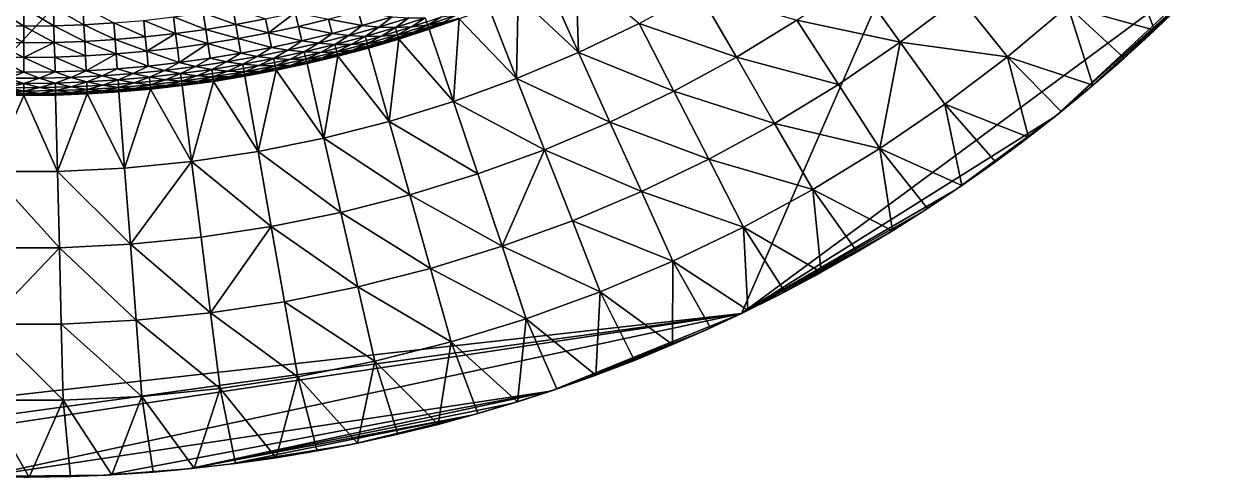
# Model space of a CAD drawing. Header units: millimetres. Extents: x -3250 to 5350, y -3250 to 3250.
# Drawn here: x 0 to 2349, y -3250 to -2359 of the extents above; entities that cross this region are included whole.
import ezdxf

# ---------------------------------------------------------------- set-up
doc = ezdxf.new("R2010")
doc.units = ezdxf.units.MM
doc.header["$MEASUREMENT"] = 0
doc.layers.add('MESH_3D', color=2, linetype='CONTINUOUS')

msp = doc.modelspace()

# ---------------------------------------------------------------- linework, layer by layer
at = {"layer": 'MESH_3D'}
for points in [[(3105.6, 958, 32500), (-2326.6, -2269.3, 32500), (-1962.4, -2590.7, 32500)], [(3105.6, 958, 32500), (-1962.4, -2590.7, 32500), (-1625, -2814.6, 32500)], [(3105.6, 958, 32500), (-1625, -2814.6, 32500), (-723.2, -3168.5, 32500)], [(3105.6, 958, 32500), (-723.2, -3168.5, 32500), (1410.1, -2928.1, 32500)], [(3105.6, 958, 32500), (1410.1, -2928.1, 32500), (2382.4, -2210.6, 32500)], [(2382.4, -2210.6, 32500), (1410.1, -2928.1, 32500), (2026.3, -2541, 32500)], [(2382.4, -2210.6, 32500), (2026.3, -2541, 32500), (2326.6, -2269.3, 32500)], [(2164.5, -2219.2, 24800), (2222, -2371.7, 25000), (2051.2, -2324.3, 24800)], [(2164.5, -2219.2, 24800), (2280.6, -2315.5, 25000), (2222, -2371.7, 25000)], [(1089.9, -2415.5, 24200), (1028.2, -2278.8, 24000), (1084.7, -2252.4, 24000)], [(1209, -2358.2, 24200), (1089.9, -2415.5, 24200), (1084.7, -2252.4, 24000)], [(1722, -2395.2, 24600), (1519.1, -2352.1, 24400), (1634.5, -2273.4, 24400)], [(1839.3, -2306.4, 24600), (1722, -2395.2, 24600), (1634.5, -2273.4, 24400)], [(2326.6, -2269.3, 32500), (2026.3, -2541, 32500), (2089.1, -2489.6, 32500)], [(2326.6, -2269.3, 32500), (2089.1, -2489.6, 32500), (2150.5, -2436.8, 32500)], [(2326.6, -2269.3, 32500), (2150.5, -2436.8, 32500), (2210.6, -2382.4, 32500)], [(2326.6, -2269.3, 32500), (2210.6, -2382.4, 32500), (2269.3, -2326.6, 32500)], [(1089.9, -2415.5, 24200), (971.1, -2303.7, 24000), (1028.2, -2278.8, 24000)], [(1400, -2424.9, 24400), (1209, -2358.2, 24200), (1325, -2295, 24200)], [(1519.1, -2352.1, 24400), (1400, -2424.9, 24400), (1325, -2295, 24200)], [(117.8, -2361, -406.8), (58, -2327.2, -455.7), (116, -2325, -455.7)], [(176.7, -2357.3, -406.8), (117.8, -2361, -406.8), (116, -2325, -455.7)], [(968.2, -2466.8, 24200), (913.4, -2327.2, 24000), (971.1, -2303.7, 24000)], [(1089.9, -2415.5, 24200), (968.2, -2466.8, 24200), (971.1, -2303.7, 24000)], [(1932.8, -2423.7, 24800), (1722, -2395.2, 24600), (1839.3, -2306.4, 24600)], [(2051.2, -2324.3, 24800), (1932.8, -2423.7, 24800), (1839.3, -2306.4, 24600)], [(2051.2, -2324.3, 24800), (2100.8, -2479.8, 25000), (1932.8, -2423.7, 24800)], [(2051.2, -2324.3, 24800), (2162.1, -2426.5, 25000), (2100.8, -2479.8, 25000)], [(2051.2, -2324.3, 24800), (2222, -2371.7, 25000), (2162.1, -2426.5, 25000)], [(2269.3, -2326.6, 32500), (2222, -2371.7, 25000), (2280.6, -2315.5, 25000)], [(0, -2363.9, -406.8), (-58.9, -2363.2, -406.8), (-58, -2327.2, -455.7)], [(0, -2363.9, -406.8), (-58, -2327.2, -455.7), (0, -2327.9, -455.7)], [(58.9, -2363.2, -406.8), (0, -2327.9, -455.7), (58, -2327.2, -455.7)], [(58.9, -2363.2, -406.8), (0, -2363.9, -406.8), (0, -2327.9, -455.7)], [(117.8, -2361, -406.8), (58.9, -2363.2, -406.8), (58, -2327.2, -455.7)], [(298, -2378, -355.7), (235.4, -2352.2, -406.8), (293.9, -2345.6, -406.8)], [(357.2, -2369.9, -355.7), (293.9, -2345.6, -406.8), (352.3, -2337.5, -406.8)], [(357.2, -2369.9, -355.7), (298, -2378, -355.7), (293.9, -2345.6, -406.8)], [(416.2, -2360.2, -355.7), (352.3, -2337.5, -406.8), (410.5, -2328, -406.8)], [(416.2, -2360.2, -355.7), (357.2, -2369.9, -355.7), (352.3, -2337.5, -406.8)], [(474.9, -2349.1, -355.7), (416.2, -2360.2, -355.7), (410.5, -2328, -406.8)], [(480.5, -2376.9, -303.8), (474.9, -2349.1, -355.7), (533.3, -2336.5, -355.7)], [(539.6, -2364.2, -303.8), (480.5, -2376.9, -303.8), (533.3, -2336.5, -355.7)], [(598.4, -2350, -303.8), (539.6, -2364.2, -303.8), (533.3, -2336.5, -355.7)], [(664.7, -2362.5, -238.1), (598.4, -2350, -303.8), (656.8, -2334.4, -303.8)], [(723.4, -2345.2, -238.1), (664.7, -2362.5, -238.1), (656.8, -2334.4, -303.8)], [(697.5, -2365.4, -205.3), (664.7, -2362.5, -238.1), (723.4, -2345.2, -238.1)], [(756.2, -2347.3, -205.3), (697.5, -2365.4, -205.3), (723.4, -2345.2, -238.1)], [(756.2, -2347.3, -205.3), (729.9, -2366.2, -171.9), (697.5, -2365.4, -205.3)], [(756.2, -2347.3, -205.3), (788.7, -2347.3, -171.9), (729.9, -2366.2, -171.9)], [(761.9, -2364.9, -138.7), (729.9, -2366.2, -171.9), (788.7, -2347.3, -171.9)], [(791.3, -2355.2, -138.7), (761.9, -2364.9, -138.7), (788.7, -2347.3, -171.9)], [(820.6, -2345.1, -138.7), (793.4, -2361.4, -105.2), (791.3, -2355.2, -138.7)], [(820.6, -2345.1, -138.7), (852, -2340.9, -105.2), (793.4, -2361.4, -105.2)], [(824.3, -2355.8, -71.9), (793.4, -2361.4, -105.2), (852, -2340.9, -105.2)], [(854.6, -2348.1, -38.4), (796.2, -2369.8), (795.8, -2368.7, -38.4)], [(824.3, -2355.8, -71.9), (854.6, -2348.1, -38.4), (795.8, -2368.7, -38.4)], [(854.6, -2348.1, -38.4), (855.1, -2349.2), (796.2, -2369.8)], [(968.2, -2466.8, 24200), (855.1, -2349.2, 24000), (913.4, -2327.2, 24000)], [(2269.3, -2326.6, 32500), (2210.6, -2382.4, 32500), (2222, -2371.7, 25000)], [(0, -2396.6, -355.7), (-59.7, -2395.9, -355.7), (-58.9, -2363.2, -406.8)], [(0, -2396.6, -355.7), (-58.9, -2363.2, -406.8), (0, -2363.9, -406.8)], [(59.7, -2395.9, -355.7), (0, -2363.9, -406.8), (58.9, -2363.2, -406.8)], [(59.7, -2395.9, -355.7), (0, -2396.6, -355.7), (0, -2363.9, -406.8)], [(119.5, -2393.7, -355.7), (58.9, -2363.2, -406.8), (117.8, -2361, -406.8)], [(119.5, -2393.7, -355.7), (59.7, -2395.9, -355.7), (58.9, -2363.2, -406.8)], [(179.1, -2389.9, -355.7), (117.8, -2361, -406.8), (176.7, -2357.3, -406.8)], [(179.1, -2389.9, -355.7), (119.5, -2393.7, -355.7), (117.8, -2361, -406.8)], [(238.6, -2384.7, -355.7), (176.7, -2357.3, -406.8), (235.4, -2352.2, -406.8)], [(238.6, -2384.7, -355.7), (179.1, -2389.9, -355.7), (176.7, -2357.3, -406.8)], [(298, -2378, -355.7), (238.6, -2384.7, -355.7), (235.4, -2352.2, -406.8)], [(361.4, -2397.9, -303.8), (298, -2378, -355.7), (357.2, -2369.9, -355.7)], [(421.1, -2388.2, -303.8), (357.2, -2369.9, -355.7), (416.2, -2360.2, -355.7)], [(421.1, -2388.2, -303.8), (361.4, -2397.9, -303.8), (357.2, -2369.9, -355.7)], [(480.5, -2376.9, -303.8), (416.2, -2360.2, -355.7), (474.9, -2349.1, -355.7)], [(480.5, -2376.9, -303.8), (421.1, -2388.2, -303.8), (416.2, -2360.2, -355.7)], [(546.1, -2392.7, -238.1), (480.5, -2376.9, -303.8), (539.6, -2364.2, -303.8)], [(605.6, -2378.3, -238.1), (539.6, -2364.2, -303.8), (598.4, -2350, -303.8)], [(605.6, -2378.3, -238.1), (546.1, -2392.7, -238.1), (539.6, -2364.2, -303.8)], [(664.7, -2362.5, -238.1), (605.6, -2378.3, -238.1), (598.4, -2350, -303.8)], [(638.3, -2382, -205.3), (605.6, -2378.3, -238.1), (664.7, -2362.5, -238.1)], [(697.5, -2365.4, -205.3), (638.3, -2382, -205.3), (664.7, -2362.5, -238.1)], [(697.5, -2365.4, -205.3), (670.7, -2383.7, -171.9), (638.3, -2382, -205.3)], [(697.5, -2365.4, -205.3), (729.9, -2366.2, -171.9), (670.7, -2383.7, -171.9)], [(702.7, -2383.1, -138.7), (670.7, -2383.7, -171.9), (729.9, -2366.2, -171.9)], [(732.3, -2374.2, -138.7), (702.7, -2383.1, -138.7), (729.9, -2366.2, -171.9)], [(761.9, -2364.9, -138.7), (732.3, -2374.2, -138.7), (729.9, -2366.2, -171.9)], [(761.9, -2364.9, -138.7), (734.3, -2380.4, -105.2), (732.3, -2374.2, -138.7)], [(761.9, -2364.9, -138.7), (793.4, -2361.4, -105.2), (734.3, -2380.4, -105.2)], [(765.3, -2375.6, -71.9), (734.3, -2380.4, -105.2), (793.4, -2361.4, -105.2)], [(795.8, -2368.7, -38.4), (736.9, -2388.9), (736.5, -2387.8, -38.4)], [(765.3, -2375.6, -71.9), (795.8, -2368.7, -38.4), (736.5, -2387.8, -38.4)], [(795.8, -2368.7, -38.4), (796.2, -2369.8), (736.9, -2388.9)], [(796.2, -2369.8, 24000), (736.9, -2388.9), (796.2, -2369.8)], [(796.2, -2369.8, 24000), (736.9, -2388.9, 24000), (736.9, -2388.9)], [(844, -2512, 24200), (736.9, -2388.9, 24000), (796.2, -2369.8, 24000)], [(791.3, -2355.2, -138.7), (793.4, -2361.4, -105.2), (761.9, -2364.9, -138.7)], [(794.9, -2365.9, -71.9), (765.3, -2375.6, -71.9), (793.4, -2361.4, -105.2)], [(794.9, -2365.9, -71.9), (795.8, -2368.7, -38.4), (765.3, -2375.6, -71.9)], [(824.3, -2355.8, -71.9), (794.9, -2365.9, -71.9), (793.4, -2361.4, -105.2)], [(824.3, -2355.8, -71.9), (795.8, -2368.7, -38.4), (794.9, -2365.9, -71.9)], [(855.1, -2349.2, 24000), (796.2, -2369.8), (855.1, -2349.2)], [(855.1, -2349.2, 24000), (796.2, -2369.8, 24000), (796.2, -2369.8)], [(844, -2512, 24200), (796.2, -2369.8, 24000), (855.1, -2349.2, 24000)], [(968.2, -2466.8, 24200), (844, -2512, 24200), (855.1, -2349.2, 24000)], [(1277.4, -2491.6, 24400), (1089.9, -2415.5, 24200), (1209, -2358.2, 24200)], [(1400, -2424.9, 24400), (1277.4, -2491.6, 24400), (1209, -2358.2, 24200)], [(1600.5, -2478.1, 24600), (1400, -2424.9, 24400), (1519.1, -2352.1, 24400)], [(1722, -2395.2, 24600), (1600.5, -2478.1, 24600), (1519.1, -2352.1, 24400)], [(2210.6, -2382.4, 32500), (2162.1, -2426.5, 25000), (2222, -2371.7, 25000)], [(120.9, -2422, -303.8), (59.7, -2395.9, -355.7), (119.5, -2393.7, -355.7)], [(181.2, -2418.2, -303.8), (119.5, -2393.7, -355.7), (179.1, -2389.9, -355.7)], [(181.2, -2418.2, -303.8), (120.9, -2422, -303.8), (119.5, -2393.7, -355.7)], [(241.5, -2413, -303.8), (179.1, -2389.9, -355.7), (238.6, -2384.7, -355.7)], [(241.5, -2413, -303.8), (181.2, -2418.2, -303.8), (179.1, -2389.9, -355.7)], [(241.5, -2413, -303.8), (238.6, -2384.7, -355.7), (298, -2378, -355.7)], [(301.5, -2406.2, -303.8), (241.5, -2413, -303.8), (298, -2378, -355.7)], [(361.4, -2397.9, -303.8), (301.5, -2406.2, -303.8), (298, -2378, -355.7)], [(426.2, -2416.9, -238.1), (361.4, -2397.9, -303.8), (421.1, -2388.2, -303.8)], [(486.3, -2405.6, -238.1), (421.1, -2388.2, -303.8), (480.5, -2376.9, -303.8)], [(486.3, -2405.6, -238.1), (426.2, -2416.9, -238.1), (421.1, -2388.2, -303.8)], [(546.1, -2392.7, -238.1), (486.3, -2405.6, -238.1), (480.5, -2376.9, -303.8)], [(518.7, -2410.9, -205.3), (486.3, -2405.6, -238.1), (546.1, -2392.7, -238.1)], [(578.7, -2397.2, -205.3), (518.7, -2410.9, -205.3), (546.1, -2392.7, -238.1)], [(578.7, -2397.2, -205.3), (546.1, -2392.7, -238.1), (605.6, -2378.3, -238.1)], [(638.3, -2382, -205.3), (578.7, -2397.2, -205.3), (605.6, -2378.3, -238.1)], [(638.3, -2382, -205.3), (611, -2399.7, -171.9), (578.7, -2397.2, -205.3)], [(638.3, -2382, -205.3), (670.7, -2383.7, -171.9), (611, -2399.7, -171.9)], [(643, -2399.9, -138.7), (611, -2399.7, -171.9), (670.7, -2383.7, -171.9)], [(672.9, -2391.7, -138.7), (643, -2399.9, -138.7), (670.7, -2383.7, -171.9)], [(672.9, -2391.7, -138.7), (674.7, -2398, -105.2), (643, -2399.9, -138.7)], [(702.7, -2383.1, -138.7), (672.9, -2391.7, -138.7), (670.7, -2383.7, -171.9)], [(702.7, -2383.1, -138.7), (674.7, -2398, -105.2), (672.9, -2391.7, -138.7)], [(702.7, -2383.1, -138.7), (734.3, -2380.4, -105.2), (674.7, -2398, -105.2)], [(705.9, -2394, -71.9), (674.7, -2398, -105.2), (734.3, -2380.4, -105.2)], [(705.9, -2394, -71.9), (676, -2402.6, -71.9), (674.7, -2398, -105.2)], [(705.9, -2394, -71.9), (676.8, -2405.4, -38.4), (676, -2402.6, -71.9)], [(736.5, -2387.8, -38.4), (677.1, -2406.6), (676.8, -2405.4, -38.4)], [(705.9, -2394, -71.9), (736.5, -2387.8, -38.4), (676.8, -2405.4, -38.4)], [(736.5, -2387.8, -38.4), (736.9, -2388.9), (677.1, -2406.6)], [(736.9, -2388.9, 24000), (677.1, -2406.6), (736.9, -2388.9)], [(736.9, -2388.9, 24000), (677.1, -2406.6, 24000), (677.1, -2406.6)], [(717.7, -2551, 24200), (677.1, -2406.6, 24000), (736.9, -2388.9, 24000)], [(732.3, -2374.2, -138.7), (734.3, -2380.4, -105.2), (702.7, -2383.1, -138.7)], [(735.7, -2385, -71.9), (705.9, -2394, -71.9), (734.3, -2380.4, -105.2)], [(735.7, -2385, -71.9), (736.5, -2387.8, -38.4), (705.9, -2394, -71.9)], [(844, -2512, 24200), (717.7, -2551, 24200), (736.9, -2388.9, 24000)], [(765.3, -2375.6, -71.9), (735.7, -2385, -71.9), (734.3, -2380.4, -105.2)], [(765.3, -2375.6, -71.9), (736.5, -2387.8, -38.4), (735.7, -2385, -71.9)], [(1681.9, -2604.1, 24800), (1600.5, -2478.1, 24600), (1722, -2395.2, 24600)], [(1809.6, -2517, 24800), (1681.9, -2604.1, 24800), (1722, -2395.2, 24600)], [(1932.8, -2423.7, 24800), (1809.6, -2517, 24800), (1722, -2395.2, 24600)], [(2210.6, -2382.4, 32500), (2150.5, -2436.8, 32500), (2162.1, -2426.5, 25000)], [(0, -2425, -303.8), (-60.5, -2424.3, -303.8), (-59.7, -2395.9, -355.7)], [(0, -2425, -303.8), (-59.7, -2395.9, -355.7), (0, -2396.6, -355.7)], [(0, -2425, -303.8), (0, -2396.6, -355.7), (59.7, -2395.9, -355.7)], [(60.5, -2424.3, -303.8), (0, -2425, -303.8), (59.7, -2395.9, -355.7)], [(120.9, -2422, -303.8), (60.5, -2424.3, -303.8), (59.7, -2395.9, -355.7)], [(122.3, -2451.2, -238.1), (120.9, -2422, -303.8), (181.2, -2418.2, -303.8)], [(183.4, -2447.4, -238.1), (122.3, -2451.2, -238.1), (181.2, -2418.2, -303.8)], [(244.4, -2442, -238.1), (181.2, -2418.2, -303.8), (241.5, -2413, -303.8)], [(244.4, -2442, -238.1), (183.4, -2447.4, -238.1), (181.2, -2418.2, -303.8)], [(305.2, -2435.2, -238.1), (241.5, -2413, -303.8), (301.5, -2406.2, -303.8)], [(305.2, -2435.2, -238.1), (244.4, -2442, -238.1), (241.5, -2413, -303.8)], [(305.2, -2435.2, -238.1), (301.5, -2406.2, -303.8), (361.4, -2397.9, -303.8)], [(365.8, -2426.8, -238.1), (305.2, -2435.2, -238.1), (361.4, -2397.9, -303.8)], [(426.2, -2416.9, -238.1), (365.8, -2426.8, -238.1), (361.4, -2397.9, -303.8)], [(397.9, -2433.8, -205.3), (365.8, -2426.8, -238.1), (426.2, -2416.9, -238.1)], [(458.5, -2423.1, -205.3), (397.9, -2433.8, -205.3), (426.2, -2416.9, -238.1)], [(458.5, -2423.1, -205.3), (426.2, -2416.9, -238.1), (486.3, -2405.6, -238.1)], [(518.7, -2410.9, -205.3), (458.5, -2423.1, -205.3), (486.3, -2405.6, -238.1)], [(518.7, -2410.9, -205.3), (490.7, -2427.2, -171.9), (458.5, -2423.1, -205.3)], [(518.7, -2410.9, -205.3), (551, -2414.2, -171.9), (490.7, -2427.2, -171.9)], [(522.6, -2429, -138.7), (490.7, -2427.2, -171.9), (551, -2414.2, -171.9)], [(578.7, -2397.2, -205.3), (551, -2414.2, -171.9), (518.7, -2410.9, -205.3)], [(552.9, -2422.3, -138.7), (522.6, -2429, -138.7), (551, -2414.2, -171.9)], [(578.7, -2397.2, -205.3), (611, -2399.7, -171.9), (551, -2414.2, -171.9)], [(583, -2415.2, -138.7), (551, -2414.2, -171.9), (611, -2399.7, -171.9)], [(583, -2415.2, -138.7), (552.9, -2422.3, -138.7), (551, -2414.2, -171.9)], [(583, -2415.2, -138.7), (554.3, -2428.7, -105.2), (552.9, -2422.3, -138.7)], [(583, -2415.2, -138.7), (614.7, -2414.1, -105.2), (554.3, -2428.7, -105.2)], [(585.7, -2426.2, -71.9), (554.3, -2428.7, -105.2), (614.7, -2414.1, -105.2)], [(613.1, -2407.7, -138.7), (583, -2415.2, -138.7), (611, -2399.7, -171.9)], [(613.1, -2407.7, -138.7), (614.7, -2414.1, -105.2), (583, -2415.2, -138.7)], [(615.9, -2418.7, -71.9), (585.7, -2426.2, -71.9), (614.7, -2414.1, -105.2)], [(615.9, -2418.7, -71.9), (616.6, -2421.5, -38.4), (585.7, -2426.2, -71.9)], [(643, -2399.9, -138.7), (613.1, -2407.7, -138.7), (611, -2399.7, -171.9)], [(643, -2399.9, -138.7), (614.7, -2414.1, -105.2), (613.1, -2407.7, -138.7)], [(643, -2399.9, -138.7), (674.7, -2398, -105.2), (614.7, -2414.1, -105.2)], [(646, -2410.8, -71.9), (614.7, -2414.1, -105.2), (674.7, -2398, -105.2)], [(646, -2410.8, -71.9), (615.9, -2418.7, -71.9), (614.7, -2414.1, -105.2)], [(646, -2410.8, -71.9), (616.6, -2421.5, -38.4), (615.9, -2418.7, -71.9)], [(676.8, -2405.4, -38.4), (616.9, -2422.7), (616.6, -2421.5, -38.4)], [(646, -2410.8, -71.9), (676.8, -2405.4, -38.4), (616.6, -2421.5, -38.4)], [(676.8, -2405.4, -38.4), (677.1, -2406.6), (616.9, -2422.7)], [(677.1, -2406.6, 24000), (616.9, -2422.7, 24000), (616.9, -2422.7)], [(677.1, -2406.6, 24000), (616.9, -2422.7), (677.1, -2406.6)], [(717.7, -2551, 24200), (616.9, -2422.7, 24000), (677.1, -2406.6, 24000)], [(676, -2402.6, -71.9), (646, -2410.8, -71.9), (674.7, -2398, -105.2)], [(676, -2402.6, -71.9), (676.8, -2405.4, -38.4), (646, -2410.8, -71.9)], [(1151.6, -2552.2, 24400), (968.2, -2466.8, 24200), (1089.9, -2415.5, 24200)], [(1277.4, -2491.6, 24400), (1151.6, -2552.2, 24400), (1089.9, -2415.5, 24200)], [(0, -2454.2, -238.1), (-61.2, -2453.5, -238.1), (-60.5, -2424.3, -303.8)], [(0, -2454.2, -238.1), (-60.5, -2424.3, -303.8), (0, -2425, -303.8)], [(61.2, -2453.5, -238.1), (0, -2425, -303.8), (60.5, -2424.3, -303.8)], [(61.2, -2453.5, -238.1), (0, -2454.2, -238.1), (0, -2425, -303.8)], [(122.3, -2451.2, -238.1), (60.5, -2424.3, -303.8), (120.9, -2422, -303.8)], [(122.3, -2451.2, -238.1), (61.2, -2453.5, -238.1), (60.5, -2424.3, -303.8)], [(214.9, -2456.7, -205.3), (183.4, -2447.4, -238.1), (244.4, -2442, -238.1)], [(276.1, -2450.6, -205.3), (214.9, -2456.7, -205.3), (244.4, -2442, -238.1)], [(276.1, -2450.6, -205.3), (244.4, -2442, -238.1), (305.2, -2435.2, -238.1)], [(337.1, -2442.9, -205.3), (276.1, -2450.6, -205.3), (305.2, -2435.2, -238.1)], [(337.1, -2442.9, -205.3), (305.2, -2435.2, -238.1), (365.8, -2426.8, -238.1)], [(397.9, -2433.8, -205.3), (337.1, -2442.9, -205.3), (365.8, -2426.8, -238.1)], [(397.9, -2433.8, -205.3), (369.1, -2448.6, -171.9), (337.1, -2442.9, -205.3)], [(397.9, -2433.8, -205.3), (430, -2438.6, -171.9), (369.1, -2448.6, -171.9)], [(400.9, -2452, -138.7), (369.1, -2448.6, -171.9), (430, -2438.6, -171.9)], [(458.5, -2423.1, -205.3), (430, -2438.6, -171.9), (397.9, -2433.8, -205.3)], [(431.4, -2446.8, -138.7), (400.9, -2452, -138.7), (430, -2438.6, -171.9)], [(458.5, -2423.1, -205.3), (490.7, -2427.2, -171.9), (430, -2438.6, -171.9)], [(461.9, -2441.2, -138.7), (430, -2438.6, -171.9), (490.7, -2427.2, -171.9)], [(461.9, -2441.2, -138.7), (431.4, -2446.8, -138.7), (430, -2438.6, -171.9)], [(461.9, -2441.2, -138.7), (432.6, -2453.3, -105.2), (431.4, -2446.8, -138.7)], [(461.9, -2441.2, -138.7), (493.6, -2441.7, -105.2), (432.6, -2453.3, -105.2)], [(464, -2452.3, -71.9), (432.6, -2453.3, -105.2), (493.6, -2441.7, -105.2)], [(492.3, -2435.3, -138.7), (461.9, -2441.2, -138.7), (490.7, -2427.2, -171.9)], [(492.3, -2435.3, -138.7), (493.6, -2441.7, -105.2), (461.9, -2441.2, -138.7)], [(494.5, -2446.4, -71.9), (464, -2452.3, -71.9), (493.6, -2441.7, -105.2)], [(522.6, -2429, -138.7), (492.3, -2435.3, -138.7), (490.7, -2427.2, -171.9)], [(522.6, -2429, -138.7), (493.6, -2441.7, -105.2), (492.3, -2435.3, -138.7)], [(522.6, -2429, -138.7), (554.3, -2428.7, -105.2), (493.6, -2441.7, -105.2)], [(525, -2440, -71.9), (493.6, -2441.7, -105.2), (554.3, -2428.7, -105.2)], [(525, -2440, -71.9), (494.5, -2446.4, -71.9), (493.6, -2441.7, -105.2)], [(525, -2440, -71.9), (495.1, -2449.3, -38.4), (494.5, -2446.4, -71.9)], [(556, -2436.2, -38.4), (495.4, -2450.4), (495.1, -2449.3, -38.4)], [(525, -2440, -71.9), (556, -2436.2, -38.4), (495.1, -2449.3, -38.4)], [(556, -2436.2, -38.4), (556.3, -2437.3), (495.4, -2450.4)], [(495.4, -2450.4, 24000), (495.4, -2450.4), (556.3, -2437.3)], [(556.3, -2437.3, 24000), (495.4, -2450.4, 24000), (556.3, -2437.3)], [(589.7, -2583.6, 24200), (495.4, -2450.4, 24000), (556.3, -2437.3, 24000)], [(552.9, -2422.3, -138.7), (554.3, -2428.7, -105.2), (522.6, -2429, -138.7)], [(555.4, -2433.3, -71.9), (525, -2440, -71.9), (554.3, -2428.7, -105.2)], [(555.4, -2433.3, -71.9), (556, -2436.2, -38.4), (525, -2440, -71.9)], [(585.7, -2426.2, -71.9), (555.4, -2433.3, -71.9), (554.3, -2428.7, -105.2)], [(585.7, -2426.2, -71.9), (556, -2436.2, -38.4), (555.4, -2433.3, -71.9)], [(616.6, -2421.5, -38.4), (556.3, -2437.3), (556, -2436.2, -38.4)], [(585.7, -2426.2, -71.9), (616.6, -2421.5, -38.4), (556, -2436.2, -38.4)], [(616.6, -2421.5, -38.4), (616.9, -2422.7), (556.3, -2437.3)], [(616.9, -2422.7, 24000), (556.3, -2437.3, 24000), (556.3, -2437.3)], [(616.9, -2422.7, 24000), (556.3, -2437.3), (616.9, -2422.7)], [(589.7, -2583.6, 24200), (556.3, -2437.3, 24000), (616.9, -2422.7, 24000)], [(717.7, -2551, 24200), (589.7, -2583.6, 24200), (616.9, -2422.7, 24000)], [(1475, -2554.8, 24600), (1277.4, -2491.6, 24400), (1400, -2424.9, 24400)], [(1600.5, -2478.1, 24600), (1475, -2554.8, 24600), (1400, -2424.9, 24400)], [(1932.8, -2423.7, 24800), (1974.3, -2581.6, 25000), (1809.6, -2517, 24800)], [(1932.8, -2423.7, 24800), (2038.2, -2531.5, 25000), (1974.3, -2581.6, 25000)], [(1932.8, -2423.7, 24800), (2100.8, -2479.8, 25000), (2038.2, -2531.5, 25000)], [(2150.5, -2436.8, 32500), (2089.1, -2489.6, 32500), (2100.8, -2479.8, 25000)], [(2150.5, -2436.8, 32500), (2100.8, -2479.8, 25000), (2162.1, -2426.5, 25000)], [(-30.7, -2465.9, -205.3), (0, -2476.3, -171.9), (-61.7, -2475.5, -171.9)], [(-30.7, -2465.9, -205.3), (-61.2, -2453.5, -238.1), (0, -2454.2, -238.1)], [(30.7, -2465.9, -205.3), (-30.7, -2465.9, -205.3), (0, -2454.2, -238.1)], [(30.7, -2465.9, -205.3), (0, -2476.3, -171.9), (-30.7, -2465.9, -205.3)], [(30.7, -2465.9, -205.3), (0, -2454.2, -238.1), (61.2, -2453.5, -238.1)], [(30.7, -2465.9, -205.3), (61.7, -2475.5, -171.9), (0, -2476.3, -171.9)], [(92.2, -2464.3, -205.3), (30.7, -2465.9, -205.3), (61.2, -2453.5, -238.1)], [(92.2, -2464.3, -205.3), (61.7, -2475.5, -171.9), (30.7, -2465.9, -205.3)], [(92.2, -2464.3, -205.3), (61.2, -2453.5, -238.1), (122.3, -2451.2, -238.1)], [(92.2, -2464.3, -205.3), (123.4, -2473.2, -171.9), (61.7, -2475.5, -171.9)], [(153.6, -2461.3, -205.3), (92.2, -2464.3, -205.3), (122.3, -2451.2, -238.1)], [(153.6, -2461.3, -205.3), (123.4, -2473.2, -171.9), (92.2, -2464.3, -205.3)], [(153.6, -2461.3, -205.3), (122.3, -2451.2, -238.1), (183.4, -2447.4, -238.1)], [(153.6, -2461.3, -205.3), (185.1, -2469.3, -171.9), (123.4, -2473.2, -171.9)], [(214.9, -2456.7, -205.3), (153.6, -2461.3, -205.3), (183.4, -2447.4, -238.1)], [(214.9, -2456.7, -205.3), (185.1, -2469.3, -171.9), (153.6, -2461.3, -205.3)], [(214.9, -2456.7, -205.3), (246.6, -2464, -171.9), (185.1, -2469.3, -171.9)], [(216.5, -2475.1, -138.7), (185.1, -2469.3, -171.9), (246.6, -2464, -171.9)], [(276.1, -2450.6, -205.3), (246.6, -2464, -171.9), (214.9, -2456.7, -205.3)], [(247.4, -2472.2, -138.7), (216.5, -2475.1, -138.7), (246.6, -2464, -171.9)], [(276.1, -2450.6, -205.3), (307.9, -2457, -171.9), (246.6, -2464, -171.9)], [(278.2, -2468.9, -138.7), (246.6, -2464, -171.9), (307.9, -2457, -171.9)], [(278.2, -2468.9, -138.7), (247.4, -2472.2, -138.7), (246.6, -2464, -171.9)], [(337.1, -2442.9, -205.3), (307.9, -2457, -171.9), (276.1, -2450.6, -205.3)], [(308.9, -2465.3, -138.7), (278.2, -2468.9, -138.7), (307.9, -2457, -171.9)], [(308.9, -2465.3, -138.7), (309.8, -2471.8, -105.2), (278.2, -2468.9, -138.7)], [(337.1, -2442.9, -205.3), (369.1, -2448.6, -171.9), (307.9, -2457, -171.9)], [(339.6, -2461.2, -138.7), (307.9, -2457, -171.9), (369.1, -2448.6, -171.9)], [(339.6, -2461.2, -138.7), (308.9, -2465.3, -138.7), (307.9, -2457, -171.9)], [(339.6, -2461.2, -138.7), (309.8, -2471.8, -105.2), (308.9, -2465.3, -138.7)], [(339.6, -2461.2, -138.7), (371.3, -2463.3, -105.2), (309.8, -2471.8, -105.2)], [(341.2, -2472.4, -71.9), (309.8, -2471.8, -105.2), (371.3, -2463.3, -105.2)], [(370.3, -2456.8, -138.7), (339.6, -2461.2, -138.7), (369.1, -2448.6, -171.9)], [(370.3, -2456.8, -138.7), (371.3, -2463.3, -105.2), (339.6, -2461.2, -138.7)], [(372, -2468, -71.9), (341.2, -2472.4, -71.9), (371.3, -2463.3, -105.2)], [(400.9, -2452, -138.7), (370.3, -2456.8, -138.7), (369.1, -2448.6, -171.9)], [(400.9, -2452, -138.7), (371.3, -2463.3, -105.2), (370.3, -2456.8, -138.7)], [(400.9, -2452, -138.7), (432.6, -2453.3, -105.2), (371.3, -2463.3, -105.2)], [(402.7, -2463.2, -71.9), (371.3, -2463.3, -105.2), (432.6, -2453.3, -105.2)], [(402.7, -2463.2, -71.9), (372, -2468, -71.9), (371.3, -2463.3, -105.2)], [(402.7, -2463.2, -71.9), (372.4, -2470.9, -38.4), (372, -2468, -71.9)], [(433.9, -2460.9, -38.4), (372.6, -2472.1), (372.4, -2470.9, -38.4)], [(402.7, -2463.2, -71.9), (433.9, -2460.9, -38.4), (372.4, -2470.9, -38.4)], [(433.9, -2460.9, -38.4), (434.1, -2462), (372.6, -2472.1)], [(434.1, -2462, 24000), (372.6, -2472.1, 24000), (372.6, -2472.1)], [(434.1, -2462, 24000), (372.6, -2472.1), (434.1, -2462)], [(460.2, -2609.7, 24200), (372.6, -2472.1, 24000), (434.1, -2462, 24000)], [(431.4, -2446.8, -138.7), (432.6, -2453.3, -105.2), (400.9, -2452, -138.7)], [(433.4, -2457.9, -71.9), (402.7, -2463.2, -71.9), (432.6, -2453.3, -105.2)], [(433.4, -2457.9, -71.9), (433.9, -2460.9, -38.4), (402.7, -2463.2, -71.9)], [(464, -2452.3, -71.9), (433.4, -2457.9, -71.9), (432.6, -2453.3, -105.2)], [(464, -2452.3, -71.9), (433.9, -2460.9, -38.4), (433.4, -2457.9, -71.9)], [(495.1, -2449.3, -38.4), (434.1, -2462), (433.9, -2460.9, -38.4)], [(464, -2452.3, -71.9), (495.1, -2449.3, -38.4), (433.9, -2460.9, -38.4)], [(495.1, -2449.3, -38.4), (495.4, -2450.4), (434.1, -2462)], [(434.1, -2462, 24000), (434.1, -2462), (495.4, -2450.4)], [(495.4, -2450.4, 24000), (434.1, -2462, 24000), (495.4, -2450.4)], [(460.2, -2609.7, 24200), (434.1, -2462, 24000), (495.4, -2450.4, 24000)], [(589.7, -2583.6, 24200), (460.2, -2609.7, 24200), (495.4, -2450.4, 24000)], [(494.5, -2446.4, -71.9), (495.1, -2449.3, -38.4), (464, -2452.3, -71.9)], [(-31, -2484.4, -138.7), (0, -2491.1, -105.2), (-62.1, -2490.3, -105.2)], [(-31, -2484.4, -138.7), (-61.7, -2475.5, -171.9), (0, -2476.3, -171.9)], [(0, -2484.6, -138.7), (-31, -2484.4, -138.7), (0, -2476.3, -171.9)], [(0, -2484.6, -138.7), (0, -2491.1, -105.2), (-31, -2484.4, -138.7)], [(31, -2484.4, -138.7), (0, -2476.3, -171.9), (61.7, -2475.5, -171.9)], [(31, -2484.4, -138.7), (0, -2484.6, -138.7), (0, -2476.3, -171.9)], [(31, -2484.4, -138.7), (0, -2491.1, -105.2), (0, -2484.6, -138.7)], [(31, -2484.4, -138.7), (62.1, -2490.3, -105.2), (0, -2491.1, -105.2)], [(61.9, -2483.8, -138.7), (31, -2484.4, -138.7), (61.7, -2475.5, -171.9)], [(61.9, -2483.8, -138.7), (62.1, -2490.3, -105.2), (31, -2484.4, -138.7)], [(92.9, -2482.8, -138.7), (61.7, -2475.5, -171.9), (123.4, -2473.2, -171.9)], [(92.9, -2482.8, -138.7), (61.9, -2483.8, -138.7), (61.7, -2475.5, -171.9)], [(92.9, -2482.8, -138.7), (62.1, -2490.3, -105.2), (61.9, -2483.8, -138.7)], [(92.9, -2482.8, -138.7), (124.2, -2488, -105.2), (62.1, -2490.3, -105.2)], [(93.3, -2494.1, -71.9), (62.1, -2490.3, -105.2), (124.2, -2488, -105.2)], [(123.8, -2481.5, -138.7), (92.9, -2482.8, -138.7), (123.4, -2473.2, -171.9)], [(123.8, -2481.5, -138.7), (124.2, -2488, -105.2), (92.9, -2482.8, -138.7)], [(124.4, -2492.8, -71.9), (93.3, -2494.1, -71.9), (124.2, -2488, -105.2)], [(154.8, -2479.7, -138.7), (123.4, -2473.2, -171.9), (185.1, -2469.3, -171.9)], [(154.8, -2479.7, -138.7), (123.8, -2481.5, -138.7), (123.4, -2473.2, -171.9)], [(154.8, -2479.7, -138.7), (124.2, -2488, -105.2), (123.8, -2481.5, -138.7)], [(154.8, -2479.7, -138.7), (186.2, -2484.2, -105.2), (124.2, -2488, -105.2)], [(155.5, -2491, -71.9), (124.2, -2488, -105.2), (186.2, -2484.2, -105.2)], [(155.5, -2491, -71.9), (124.4, -2492.8, -71.9), (124.2, -2488, -105.2)], [(185.7, -2477.6, -138.7), (154.8, -2479.7, -138.7), (185.1, -2469.3, -171.9)], [(185.7, -2477.6, -138.7), (186.2, -2484.2, -105.2), (154.8, -2479.7, -138.7)], [(186.5, -2488.9, -71.9), (155.5, -2491, -71.9), (186.2, -2484.2, -105.2)], [(186.5, -2488.9, -71.9), (186.7, -2491.8, -38.4), (155.5, -2491, -71.9)], [(216.5, -2475.1, -138.7), (185.7, -2477.6, -138.7), (185.1, -2469.3, -171.9)], [(216.5, -2475.1, -138.7), (186.2, -2484.2, -105.2), (185.7, -2477.6, -138.7)], [(216.5, -2475.1, -138.7), (248, -2478.7, -105.2), (186.2, -2484.2, -105.2)], [(217.5, -2486.4, -71.9), (186.2, -2484.2, -105.2), (248, -2478.7, -105.2)], [(217.5, -2486.4, -71.9), (186.5, -2488.9, -71.9), (186.2, -2484.2, -105.2)], [(217.5, -2486.4, -71.9), (186.7, -2491.8, -38.4), (186.5, -2488.9, -71.9)], [(248.8, -2486.4, -38.4), (186.8, -2493), (186.7, -2491.8, -38.4)], [(217.5, -2486.4, -71.9), (248.8, -2486.4, -38.4), (186.7, -2491.8, -38.4)], [(248.8, -2486.4, -38.4), (248.9, -2487.6), (186.8, -2493)], [(248.9, -2487.6, 24000), (186.8, -2493, 24000), (186.8, -2493)], [(248.9, -2487.6, 24000), (186.8, -2493), (248.9, -2487.6)], [(198, -2642.6, 24200), (186.8, -2493, 24000), (248.9, -2487.6, 24000)], [(329.5, -2629.4, 24200), (198, -2642.6, 24200), (248.9, -2487.6, 24000)], [(247.4, -2472.2, -138.7), (248, -2478.7, -105.2), (216.5, -2475.1, -138.7)], [(248.5, -2483.5, -71.9), (217.5, -2486.4, -71.9), (248, -2478.7, -105.2)], [(248.5, -2483.5, -71.9), (248.8, -2486.4, -38.4), (217.5, -2486.4, -71.9)], [(278.2, -2468.9, -138.7), (248, -2478.7, -105.2), (247.4, -2472.2, -138.7)], [(278.2, -2468.9, -138.7), (309.8, -2471.8, -105.2), (248, -2478.7, -105.2)], [(279.4, -2480.2, -71.9), (248, -2478.7, -105.2), (309.8, -2471.8, -105.2)], [(279.4, -2480.2, -71.9), (248.5, -2483.5, -71.9), (248, -2478.7, -105.2)], [(279.4, -2480.2, -71.9), (248.8, -2486.4, -38.4), (248.5, -2483.5, -71.9)], [(310.7, -2479.4, -38.4), (248.9, -2487.6), (248.8, -2486.4, -38.4)], [(279.4, -2480.2, -71.9), (310.7, -2479.4, -38.4), (248.8, -2486.4, -38.4)], [(310.7, -2479.4, -38.4), (310.9, -2480.6), (248.9, -2487.6)], [(248.9, -2487.6, 24000), (248.9, -2487.6), (310.9, -2480.6)], [(310.9, -2480.6, 24000), (248.9, -2487.6, 24000), (310.9, -2480.6)], [(329.5, -2629.4, 24200), (248.9, -2487.6, 24000), (310.9, -2480.6, 24000)], [(310.3, -2476.5, -71.9), (279.4, -2480.2, -71.9), (309.8, -2471.8, -105.2)], [(310.3, -2476.5, -71.9), (310.7, -2479.4, -38.4), (279.4, -2480.2, -71.9)], [(341.2, -2472.4, -71.9), (310.3, -2476.5, -71.9), (309.8, -2471.8, -105.2)], [(341.2, -2472.4, -71.9), (310.7, -2479.4, -38.4), (310.3, -2476.5, -71.9)], [(372.4, -2470.9, -38.4), (310.9, -2480.6), (310.7, -2479.4, -38.4)], [(341.2, -2472.4, -71.9), (372.4, -2470.9, -38.4), (310.7, -2479.4, -38.4)], [(372.4, -2470.9, -38.4), (372.6, -2472.1), (310.9, -2480.6)], [(310.9, -2480.6, 24000), (310.9, -2480.6), (372.6, -2472.1)], [(372.6, -2472.1, 24000), (310.9, -2480.6, 24000), (372.6, -2472.1)], [(329.5, -2629.4, 24200), (310.9, -2480.6, 24000), (372.6, -2472.1, 24000)], [(460.2, -2609.7, 24200), (329.5, -2629.4, 24200), (372.6, -2472.1, 24000)], [(372, -2468, -71.9), (372.4, -2470.9, -38.4), (341.2, -2472.4, -71.9)], [(1023, -2606.4, 24400), (844, -2512, 24200), (968.2, -2466.8, 24200)], [(1151.6, -2552.2, 24400), (1023, -2606.4, 24400), (968.2, -2466.8, 24200)], [(1681.9, -2604.1, 24800), (1475, -2554.8, 24600), (1600.5, -2478.1, 24600)], [(2089.1, -2489.6, 32500), (2038.2, -2531.5, 25000), (2100.8, -2479.8, 25000)], [(-66.1, -2649.2, 24200), (-62.3, -2499.2, 24000), (0, -2500, 24000)], [(66.1, -2649.2, 24200), (-66.1, -2649.2, 24200), (0, -2500, 24000)], [(-31.1, -2495.7, -71.9), (0, -2498.8, -38.4), (-62.3, -2498, -38.4)], [(0, -2498.8, -38.4), (-62.3, -2499.2), (-62.3, -2498, -38.4)], [(0, -2498.8, -38.4), (0, -2500), (-62.3, -2499.2)], [(0, -2500, 24000), (-62.3, -2499.2, 24000), (-62.3, -2499.2)], [(0, -2500, 24000), (-62.3, -2499.2), (0, -2500)], [(-31.1, -2495.7, -71.9), (-62.1, -2490.3, -105.2), (0, -2491.1, -105.2)], [(0, -2495.9, -71.9), (-31.1, -2495.7, -71.9), (0, -2491.1, -105.2)], [(0, -2495.9, -71.9), (0, -2498.8, -38.4), (-31.1, -2495.7, -71.9)], [(31.1, -2495.7, -71.9), (0, -2491.1, -105.2), (62.1, -2490.3, -105.2)], [(31.1, -2495.7, -71.9), (0, -2495.9, -71.9), (0, -2491.1, -105.2)], [(31.1, -2495.7, -71.9), (0, -2498.8, -38.4), (0, -2495.9, -71.9)], [(31.1, -2495.7, -71.9), (62.3, -2498, -38.4), (0, -2498.8, -38.4)], [(62.3, -2498, -38.4), (62.3, -2499.2), (0, -2500)], [(62.3, -2498, -38.4), (0, -2500), (0, -2498.8, -38.4)], [(0, -2500, 24000), (0, -2500), (62.3, -2499.2)], [(62.3, -2499.2, 24000), (0, -2500, 24000), (62.3, -2499.2)], [(66.1, -2649.2, 24200), (0, -2500, 24000), (62.3, -2499.2, 24000)], [(62.2, -2495.1, -71.9), (31.1, -2495.7, -71.9), (62.1, -2490.3, -105.2)], [(62.2, -2495.1, -71.9), (62.3, -2498, -38.4), (31.1, -2495.7, -71.9)], [(93.3, -2494.1, -71.9), (62.2, -2495.1, -71.9), (62.1, -2490.3, -105.2)], [(93.3, -2494.1, -71.9), (62.3, -2498, -38.4), (62.2, -2495.1, -71.9)], [(93.3, -2494.1, -71.9), (124.6, -2495.7, -38.4), (62.3, -2498, -38.4)], [(124.6, -2495.7, -38.4), (62.3, -2499.2), (62.3, -2498, -38.4)], [(124.6, -2495.7, -38.4), (124.6, -2496.9), (62.3, -2499.2)], [(124.6, -2496.9, 24000), (62.3, -2499.2, 24000), (62.3, -2499.2)], [(124.6, -2496.9, 24000), (62.3, -2499.2), (124.6, -2496.9)], [(66.1, -2649.2, 24200), (62.3, -2499.2, 24000), (124.6, -2496.9, 24000)], [(198, -2642.6, 24200), (66.1, -2649.2, 24200), (124.6, -2496.9, 24000)], [(124.4, -2492.8, -71.9), (124.6, -2495.7, -38.4), (93.3, -2494.1, -71.9)], [(155.5, -2491, -71.9), (124.6, -2495.7, -38.4), (124.4, -2492.8, -71.9)], [(155.5, -2491, -71.9), (186.7, -2491.8, -38.4), (124.6, -2495.7, -38.4)], [(186.7, -2491.8, -38.4), (124.6, -2496.9), (124.6, -2495.7, -38.4)], [(186.7, -2491.8, -38.4), (186.8, -2493), (124.6, -2496.9)], [(186.8, -2493, 24000), (124.6, -2496.9, 24000), (124.6, -2496.9)], [(186.8, -2493, 24000), (124.6, -2496.9), (186.8, -2493)], [(198, -2642.6, 24200), (124.6, -2496.9, 24000), (186.8, -2493, 24000)], [(891.8, -2654.2, 24400), (717.7, -2551, 24200), (844, -2512, 24200)], [(1023, -2606.4, 24400), (891.8, -2654.2, 24400), (844, -2512, 24200)], [(1345.8, -2625.1, 24600), (1151.6, -2552.2, 24400), (1277.4, -2491.6, 24400)], [(1475, -2554.8, 24600), (1345.8, -2625.1, 24600), (1277.4, -2491.6, 24400)], [(2089.1, -2489.6, 32500), (2026.3, -2541, 32500), (2038.2, -2531.5, 25000)], [(1809.6, -2517, 24800), (1842.9, -2677, 25000), (1681.9, -2604.1, 24800)], [(1809.6, -2517, 24800), (1909.2, -2630.1, 25000), (1842.9, -2677, 25000)], [(1809.6, -2517, 24800), (1974.3, -2581.6, 25000), (1909.2, -2630.1, 25000)], [(2026.3, -2541, 32500), (1974.3, -2581.6, 25000), (2038.2, -2531.5, 25000)], [(758.4, -2695.3, 24400), (589.7, -2583.6, 24200), (717.7, -2551, 24200)], [(891.8, -2654.2, 24400), (758.4, -2695.3, 24400), (717.7, -2551, 24200)], [(1213.3, -2688.9, 24600), (1023, -2606.4, 24400), (1151.6, -2552.2, 24400)], [(1345.8, -2625.1, 24600), (1213.3, -2688.9, 24600), (1151.6, -2552.2, 24400)], [(1550, -2684.7, 24800), (1345.8, -2625.1, 24600), (1475, -2554.8, 24600)], [(2026.3, -2541, 32500), (1410.1, -2928.1, 32500), (1830.8, -2685.3, 32500)], [(1681.9, -2604.1, 24800), (1550, -2684.7, 24800), (1475, -2554.8, 24600)], [(2026.3, -2541, 32500), (1830.8, -2685.3, 32500), (1897.2, -2638.8, 32500)], [(2026.3, -2541, 32500), (1897.2, -2638.8, 32500), (1962.4, -2590.7, 32500)], [(2026.3, -2541, 32500), (1962.4, -2590.7, 32500), (1974.3, -2581.6, 25000)], [(1962.4, -2590.7, 32500), (1909.2, -2630.1, 25000), (1974.3, -2581.6, 25000)], [(623.1, -2729.8, 24400), (460.2, -2609.7, 24200), (589.7, -2583.6, 24200)], [(758.4, -2695.3, 24400), (623.1, -2729.8, 24400), (589.7, -2583.6, 24200)], [(939.5, -2796.4, 24600), (891.8, -2654.2, 24400), (1023, -2606.4, 24400)], [(1077.8, -2746.1, 24600), (939.5, -2796.4, 24600), (1023, -2606.4, 24400)], [(1213.3, -2688.9, 24600), (1077.8, -2746.1, 24600), (1023, -2606.4, 24400)], [(1681.9, -2604.1, 24800), (1706.9, -2765.7, 25000), (1550, -2684.7, 24800)], [(1681.9, -2604.1, 24800), (1775.4, -2722.2, 25000), (1706.9, -2765.7, 25000)], [(1681.9, -2604.1, 24800), (1842.9, -2677, 25000), (1775.4, -2722.2, 25000)], [(1962.4, -2590.7, 32500), (1897.2, -2638.8, 32500), (1909.2, -2630.1, 25000)], [(209.2, -2792.2, 24400), (198, -2642.6, 24200), (329.5, -2629.4, 24200)], [(348.2, -2778.3, 24400), (209.2, -2792.2, 24400), (329.5, -2629.4, 24200)], [(486.2, -2757.5, 24400), (329.5, -2629.4, 24200), (460.2, -2609.7, 24200)], [(486.2, -2757.5, 24400), (348.2, -2778.3, 24400), (329.5, -2629.4, 24200)], [(623.1, -2729.8, 24400), (486.2, -2757.5, 24400), (460.2, -2609.7, 24200)], [(1414.3, -2758.6, 24800), (1213.3, -2688.9, 24600), (1345.8, -2625.1, 24600)], [(1550, -2684.7, 24800), (1414.3, -2758.6, 24800), (1345.8, -2625.1, 24600)], [(1897.2, -2638.8, 32500), (1842.9, -2677, 25000), (1909.2, -2630.1, 25000)], [(69.8, -2799.1, 24400), (-69.8, -2799.1, 24400), (-66.1, -2649.2, 24200)], [(69.8, -2799.1, 24400), (-66.1, -2649.2, 24200), (66.1, -2649.2, 24200)], [(209.2, -2792.2, 24400), (66.1, -2649.2, 24200), (198, -2642.6, 24200)], [(209.2, -2792.2, 24400), (69.8, -2799.1, 24400), (66.1, -2649.2, 24200)], [(1897.2, -2638.8, 32500), (1830.8, -2685.3, 32500), (1842.9, -2677, 25000)], [(939.5, -2796.4, 24600), (758.4, -2695.3, 24400), (891.8, -2654.2, 24400)], [(1830.8, -2685.3, 32500), (1775.4, -2722.2, 25000), (1842.9, -2677, 25000)], [(799, -2839.7, 24600), (623.1, -2729.8, 24400), (758.4, -2695.3, 24400)], [(939.5, -2796.4, 24600), (799, -2839.7, 24600), (758.4, -2695.3, 24400)], [(1275, -2825.7, 24800), (1077.8, -2746.1, 24600), (1213.3, -2688.9, 24600)], [(1414.3, -2758.6, 24800), (1275, -2825.7, 24800), (1213.3, -2688.9, 24600)], [(1830.8, -2685.3, 32500), (1410.1, -2928.1, 32500), (1763.3, -2730.1, 32500)], [(1550, -2684.7, 24800), (1566.6, -2847.5, 25000), (1414.3, -2758.6, 24800)], [(1550, -2684.7, 24800), (1637.2, -2807.5, 25000), (1566.6, -2847.5, 25000)], [(1550, -2684.7, 24800), (1706.9, -2765.7, 25000), (1637.2, -2807.5, 25000)], [(1830.8, -2685.3, 32500), (1763.3, -2730.1, 32500), (1775.4, -2722.2, 25000)], [(1763.3, -2730.1, 32500), (1706.9, -2765.7, 25000), (1775.4, -2722.2, 25000)], [(656.4, -2876, 24600), (486.2, -2757.5, 24400), (623.1, -2729.8, 24400)], [(799, -2839.7, 24600), (656.4, -2876, 24600), (623.1, -2729.8, 24400)], [(1132.6, -2885.7, 24800), (939.5, -2796.4, 24600), (1077.8, -2746.1, 24600)], [(1275, -2825.7, 24800), (1132.6, -2885.7, 24800), (1077.8, -2746.1, 24600)], [(1763.3, -2730.1, 32500), (1410.1, -2928.1, 32500), (1694.7, -2773.2, 32500)], [(1763.3, -2730.1, 32500), (1694.7, -2773.2, 32500), (1706.9, -2765.7, 25000)], [(366.8, -2927.1, 24600), (348.2, -2778.3, 24400), (486.2, -2757.5, 24400)], [(512.3, -2905.2, 24600), (366.8, -2927.1, 24600), (486.2, -2757.5, 24400)], [(656.4, -2876, 24600), (512.3, -2905.2, 24600), (486.2, -2757.5, 24400)], [(1414.3, -2758.6, 24800), (1422.4, -2922.2, 25000), (1275, -2825.7, 24800)], [(1414.3, -2758.6, 24800), (1495, -2885.8, 25000), (1422.4, -2922.2, 25000)], [(1414.3, -2758.6, 24800), (1566.6, -2847.5, 25000), (1495, -2885.8, 25000)], [(1694.7, -2773.2, 32500), (1637.2, -2807.5, 25000), (1706.9, -2765.7, 25000)], [(220.5, -2941.8, 24600), (69.8, -2799.1, 24400), (209.2, -2792.2, 24400)], [(366.8, -2927.1, 24600), (209.2, -2792.2, 24400), (348.2, -2778.3, 24400)], [(366.8, -2927.1, 24600), (220.5, -2941.8, 24600), (209.2, -2792.2, 24400)], [(1694.7, -2773.2, 32500), (1410.1, -2928.1, 32500), (1482.7, -2892.1, 32500)], [(1694.7, -2773.2, 32500), (1482.7, -2892.1, 32500), (1554.3, -2854.2, 32500)], [(1694.7, -2773.2, 32500), (1554.3, -2854.2, 32500), (1625, -2814.6, 32500)], [(1694.7, -2773.2, 32500), (1625, -2814.6, 32500), (1637.2, -2807.5, 25000)], [(-73.5, -2949.1, 24600), (-69.8, -2799.1, 24400), (69.8, -2799.1, 24400)], [(73.5, -2949.1, 24600), (-73.5, -2949.1, 24600), (69.8, -2799.1, 24400)], [(220.5, -2941.8, 24600), (73.5, -2949.1, 24600), (69.8, -2799.1, 24400)], [(987.3, -2938.6, 24800), (799, -2839.7, 24600), (939.5, -2796.4, 24600)], [(1132.6, -2885.7, 24800), (987.3, -2938.6, 24800), (939.5, -2796.4, 24600)], [(1625, -2814.6, 32500), (1554.3, -2854.2, 32500), (1566.6, -2847.5, 25000)], [(1625, -2814.6, 32500), (1566.6, -2847.5, 25000), (1637.2, -2807.5, 25000)], [(839.6, -2984.1, 24800), (656.4, -2876, 24600), (799, -2839.7, 24600)], [(987.3, -2938.6, 24800), (839.6, -2984.1, 24800), (799, -2839.7, 24600)], [(1275, -2825.7, 24800), (1274.7, -2989.6, 25000), (1132.6, -2885.7, 24800)], [(1275, -2825.7, 24800), (1348.9, -2956.8, 25000), (1274.7, -2989.6, 25000)], [(1275, -2825.7, 24800), (1422.4, -2922.2, 25000), (1348.9, -2956.8, 25000)], [(1554.3, -2854.2, 32500), (1482.7, -2892.1, 32500), (1495, -2885.8, 25000)], [(1554.3, -2854.2, 32500), (1495, -2885.8, 25000), (1566.6, -2847.5, 25000)], [(689.8, -3022.3, 24800), (512.3, -2905.2, 24600), (656.4, -2876, 24600)], [(839.6, -2984.1, 24800), (689.8, -3022.3, 24800), (656.4, -2876, 24600)], [(1132.6, -2885.7, 24800), (1123.7, -3049.5, 25000), (987.3, -2938.6, 24800)], [(1132.6, -2885.7, 24800), (1199.6, -3020.5, 25000), (1123.7, -3049.5, 25000)], [(1132.6, -2885.7, 24800), (1274.7, -2989.6, 25000), (1199.6, -3020.5, 25000)], [(1482.7, -2892.1, 32500), (1422.4, -2922.2, 25000), (1495, -2885.8, 25000)], [(538.3, -3052.9, 24800), (366.8, -2927.1, 24600), (512.3, -2905.2, 24600)], [(689.8, -3022.3, 24800), (538.3, -3052.9, 24800), (512.3, -2905.2, 24600)], [(1482.7, -2892.1, 32500), (1410.1, -2928.1, 32500), (1422.4, -2922.2, 25000)], [(1410.1, -2928.1, 32500), (-723.2, -3168.5, 32500), (-564.4, -3200.6, 32500)], [(1410.1, -2928.1, 32500), (-564.4, -3200.6, 32500), (-484.4, -3213.7, 32500)], [(1410.1, -2928.1, 32500), (-484.4, -3213.7, 32500), (-81, -3249, 32500)], [(1410.1, -2928.1, 32500), (-81, -3249, 32500), (1035.1, -3080.8, 32500)], [(385.5, -3075.9, 24800), (220.5, -2941.8, 24600), (366.8, -2927.1, 24600)], [(538.3, -3052.9, 24800), (385.5, -3075.9, 24800), (366.8, -2927.1, 24600)], [(1410.1, -2928.1, 32500), (1035.1, -3080.8, 32500), (1336.7, -2962.4, 32500)], [(1410.1, -2928.1, 32500), (1336.7, -2962.4, 32500), (1348.9, -2956.8, 25000)], [(1410.1, -2928.1, 32500), (1348.9, -2956.8, 25000), (1422.4, -2922.2, 25000)], [(77.3, -3099, 24800), (-77.3, -3099, 24800), (-73.5, -2949.1, 24600)], [(77.3, -3099, 24800), (-73.5, -2949.1, 24600), (73.5, -2949.1, 24600)], [(231.7, -3091.3, 24800), (73.5, -2949.1, 24600), (220.5, -2941.8, 24600)], [(231.7, -3091.3, 24800), (77.3, -3099, 24800), (73.5, -2949.1, 24600)], [(385.5, -3075.9, 24800), (231.7, -3091.3, 24800), (220.5, -2941.8, 24600)], [(987.3, -2938.6, 24800), (970, -3101.9, 25000), (839.6, -2984.1, 24800)], [(987.3, -2938.6, 24800), (1047.2, -3076.7, 25000), (970, -3101.9, 25000)], [(987.3, -2938.6, 24800), (1123.7, -3049.5, 25000), (1047.2, -3076.7, 25000)], [(1336.7, -2962.4, 32500), (1274.7, -2989.6, 25000), (1348.9, -2956.8, 25000)], [(1336.7, -2962.4, 32500), (1035.1, -3080.8, 32500), (1111.6, -3054, 32500)], [(1336.7, -2962.4, 32500), (1111.6, -3054, 32500), (1187.4, -3025.3, 32500)], [(1336.7, -2962.4, 32500), (1187.4, -3025.3, 32500), (1262.4, -2994.8, 32500)], [(1336.7, -2962.4, 32500), (1262.4, -2994.8, 32500), (1274.7, -2989.6, 25000)], [(839.6, -2984.1, 24800), (813.9, -3146.4, 25000), (689.8, -3022.3, 24800)], [(839.6, -2984.1, 24800), (892.2, -3125.1, 25000), (813.9, -3146.4, 25000)], [(839.6, -2984.1, 24800), (970, -3101.9, 25000), (892.2, -3125.1, 25000)], [(1262.4, -2994.8, 32500), (1187.4, -3025.3, 32500), (1199.6, -3020.5, 25000)], [(1262.4, -2994.8, 32500), (1199.6, -3020.5, 25000), (1274.7, -2989.6, 25000)], [(689.8, -3022.3, 24800), (655.7, -3183.2, 25000), (538.3, -3052.9, 24800)], [(689.8, -3022.3, 24800), (735, -3165.8, 25000), (655.7, -3183.2, 25000)], [(689.8, -3022.3, 24800), (813.9, -3146.4, 25000), (735, -3165.8, 25000)], [(1187.4, -3025.3, 32500), (1111.6, -3054, 32500), (1123.7, -3049.5, 25000)], [(1187.4, -3025.3, 32500), (1123.7, -3049.5, 25000), (1199.6, -3020.5, 25000)], [(538.3, -3052.9, 24800), (495.9, -3211.9, 25000), (385.5, -3075.9, 24800)], [(538.3, -3052.9, 24800), (576, -3198.6, 25000), (495.9, -3211.9, 25000)], [(538.3, -3052.9, 24800), (655.7, -3183.2, 25000), (576, -3198.6, 25000)], [(1111.6, -3054, 32500), (1047.2, -3076.7, 25000), (1123.7, -3049.5, 25000)], [(385.5, -3075.9, 24800), (334.8, -3232.7, 25000), (231.7, -3091.3, 24800)], [(385.5, -3075.9, 24800), (415.5, -3223.3, 25000), (334.8, -3232.7, 25000)], [(385.5, -3075.9, 24800), (495.9, -3211.9, 25000), (415.5, -3223.3, 25000)], [(1035.1, -3080.8, 32500), (970, -3101.9, 25000), (1047.2, -3076.7, 25000)], [(1111.6, -3054, 32500), (1035.1, -3080.8, 32500), (1047.2, -3076.7, 25000)], [(1035.1, -3080.8, 32500), (-81, -3249, 32500), (162, -3246, 32500)], [(-77.3, -3099, 24800), (10.6, -3250, 25000), (-70.6, -3249.2, 25000)], [(77.3, -3099, 24800), (10.6, -3250, 25000), (-77.3, -3099, 24800)], [(77.3, -3099, 24800), (91.8, -3248.7, 25000), (10.6, -3250, 25000)], [(231.7, -3091.3, 24800), (172.9, -3245.4, 25000), (77.3, -3099, 24800)], [(77.3, -3099, 24800), (172.9, -3245.4, 25000), (91.8, -3248.7, 25000)], [(1035.1, -3080.8, 32500), (162, -3246, 32500), (323.6, -3233.9, 32500)], [(231.7, -3091.3, 24800), (253.9, -3240.1, 25000), (172.9, -3245.4, 25000)], [(231.7, -3091.3, 24800), (334.8, -3232.7, 25000), (253.9, -3240.1, 25000)], [(1035.1, -3080.8, 32500), (323.6, -3233.9, 32500), (958, -3105.6, 32500)], [(1035.1, -3080.8, 32500), (958, -3105.6, 32500), (970, -3101.9, 25000)], [(958, -3105.6, 32500), (323.6, -3233.9, 32500), (880.2, -3128.5, 32500)], [(958, -3105.6, 32500), (880.2, -3128.5, 32500), (892.2, -3125.1, 25000)], [(958, -3105.6, 32500), (892.2, -3125.1, 25000), (970, -3101.9, 25000)], [(880.2, -3128.5, 32500), (323.6, -3233.9, 32500), (404.1, -3224.8, 32500)], [(880.2, -3128.5, 32500), (404.1, -3224.8, 32500), (644, -3185.6, 32500)], [(880.2, -3128.5, 32500), (644, -3185.6, 32500), (723.2, -3168.5, 32500)], [(880.2, -3128.5, 32500), (723.2, -3168.5, 32500), (802, -3149.5, 32500)], [(802, -3149.5, 32500), (735, -3165.8, 25000), (813.9, -3146.4, 25000)], [(880.2, -3128.5, 32500), (802, -3149.5, 32500), (813.9, -3146.4, 25000)], [(880.2, -3128.5, 32500), (813.9, -3146.4, 25000), (892.2, -3125.1, 25000)], [(723.2, -3168.5, 32500), (644, -3185.6, 32500), (655.7, -3183.2, 25000)], [(723.2, -3168.5, 32500), (655.7, -3183.2, 25000), (735, -3165.8, 25000)], [(802, -3149.5, 32500), (723.2, -3168.5, 32500), (735, -3165.8, 25000)], [(644, -3185.6, 32500), (404.1, -3224.8, 32500), (564.4, -3200.6, 32500)], [(644, -3185.6, 32500), (564.4, -3200.6, 32500), (576, -3198.6, 25000)], [(644, -3185.6, 32500), (576, -3198.6, 25000), (655.7, -3183.2, 25000)], [(564.4, -3200.6, 32500), (404.1, -3224.8, 32500), (484.4, -3213.7, 32500)], [(484.4, -3213.7, 32500), (404.1, -3224.8, 32500), (415.5, -3223.3, 25000)], [(484.4, -3213.7, 32500), (415.5, -3223.3, 25000), (495.9, -3211.9, 25000)], [(564.4, -3200.6, 32500), (484.4, -3213.7, 32500), (495.9, -3211.9, 25000)], [(564.4, -3200.6, 32500), (495.9, -3211.9, 25000), (576, -3198.6, 25000)], [(323.6, -3233.9, 32500), (162, -3246, 32500), (242.9, -3240.9, 32500)], [(242.9, -3240.9, 32500), (162, -3246, 32500), (172.9, -3245.4, 25000)], [(242.9, -3240.9, 32500), (172.9, -3245.4, 25000), (253.9, -3240.1, 25000)], [(323.6, -3233.9, 32500), (242.9, -3240.9, 32500), (253.9, -3240.1, 25000)], [(323.6, -3233.9, 32500), (253.9, -3240.1, 25000), (334.8, -3232.7, 25000)], [(404.1, -3224.8, 32500), (323.6, -3233.9, 32500), (334.8, -3232.7, 25000)], [(404.1, -3224.8, 32500), (334.8, -3232.7, 25000), (415.5, -3223.3, 25000)], [(162, -3246, 32500), (-81, -3249, 32500), (0, -3250, 32500)], [(0, -3250, 32500), (-81, -3249, 32500), (-70.6, -3249.2, 25000)], [(0, -3250, 32500), (-70.6, -3249.2, 25000), (10.6, -3250, 25000)], [(162, -3246, 32500), (0, -3250, 32500), (81, -3249, 32500)], [(81, -3249, 32500), (0, -3250, 32500), (10.6, -3250, 25000)], [(81, -3249, 32500), (10.6, -3250, 25000), (91.8, -3248.7, 25000)], [(162, -3246, 32500), (81, -3249, 32500), (91.8, -3248.7, 25000)], [(162, -3246, 32500), (91.8, -3248.7, 25000), (172.9, -3245.4, 25000)]]:
    msp.add_3dface(points, dxfattribs=at)

doc.saveas('drawing.dxf')
